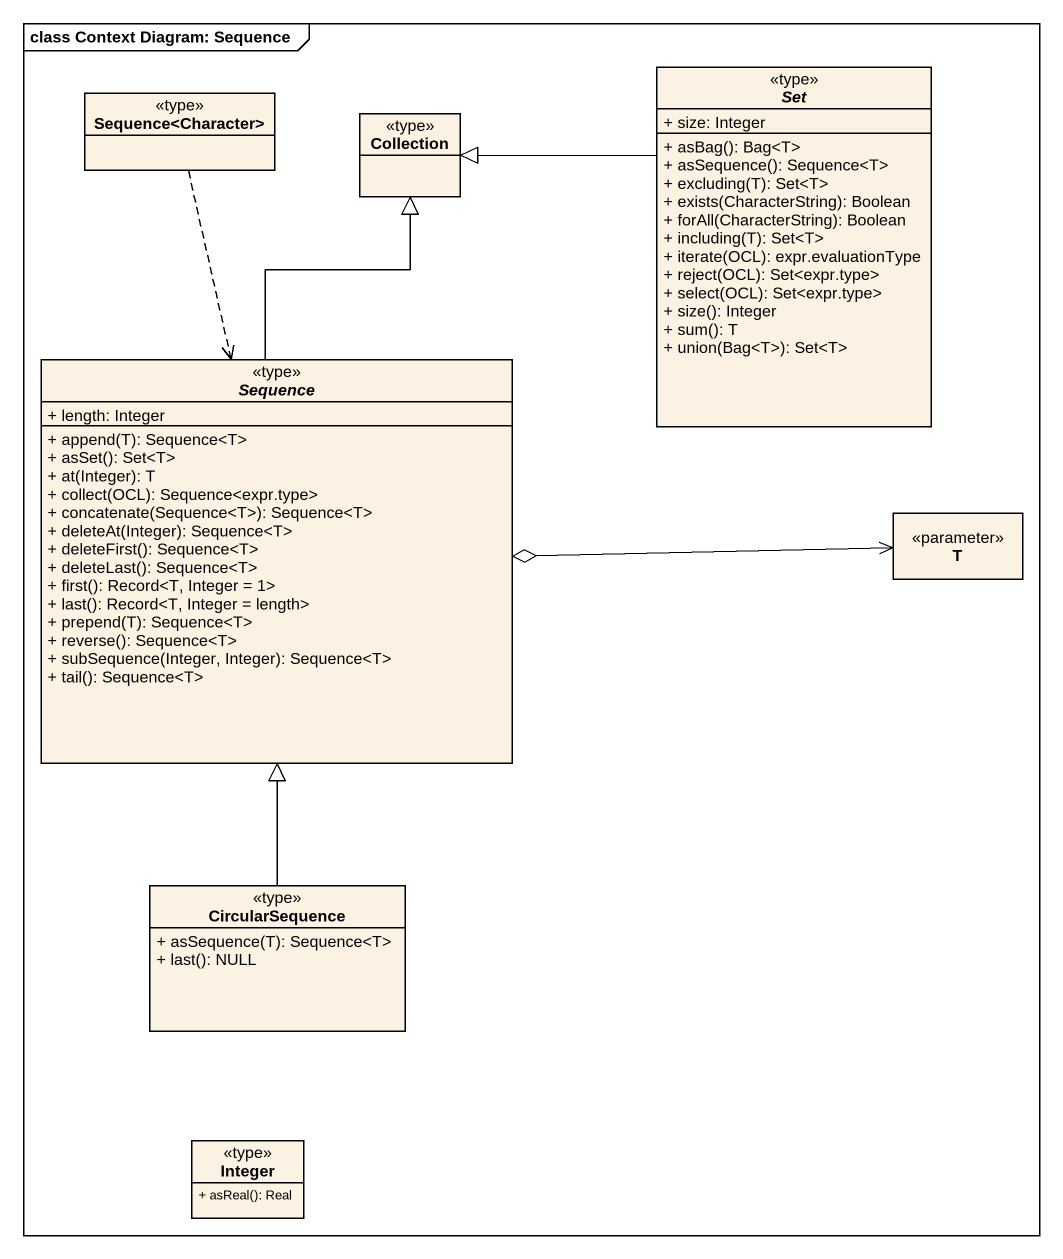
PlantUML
@startuml
mainframe class Context Diagram: Sequence
hide circle
hide empty members
skinparam classAttributeIconSize 0
class "Sequence<Character>" as Sequence_Character <<type>>
class Collection <<type>>
abstract class "Set" as Set_ <<type>> {
  + size: Integer
  + asBag(): Bag<T>
  + asSequence(): Sequence<T>
  + excluding(T): Set<T>
  + exists(CharacterString): Boolean
  + forAll(CharacterString): Boolean
  + including(T): Set<T>
  + iterate(OCL): expr.evaluationType
  + reject(OCL): Set<expr.type>
  + select(OCL): Set<expr.type>
  + size(): Integer
  + sum(): T
  + union(Bag<T>): Set<T>
}
abstract class Sequence <<type>> {
  + length: Integer
  + append(T): Sequence<T>
  + asSet(): Set<T>
  + at(Integer): T
  + collect(OCL): Sequence<expr.type>
  + concatenate(Sequence<T>): Sequence<T>
  + deleteAt(Integer): Sequence<T>
  + deleteFirst(): Sequence<T>
  + deleteLast(): Sequence<T>
  + first(): Record<T, Integer = 1>
  + last(): Record<T, Integer = length>
  + prepend(T): Sequence<T>
  + reverse(): Sequence<T>
  + subSequence(Integer, Integer): Sequence<T>
  + tail(): Sequence<T>
}
class T <<parameter>>
class CircularSequence <<type>> {
  + asSequence(T): Sequence<T>
  + last(): NULL
}
class Integer <<type>> {
  + asReal(): Real
}
Sequence_Character ..> Sequence
Set_ -left-|> Collection
Sequence -up-|> Collection
T <-left-o Sequence
CircularSequence -up-|> Sequence
@enduml
